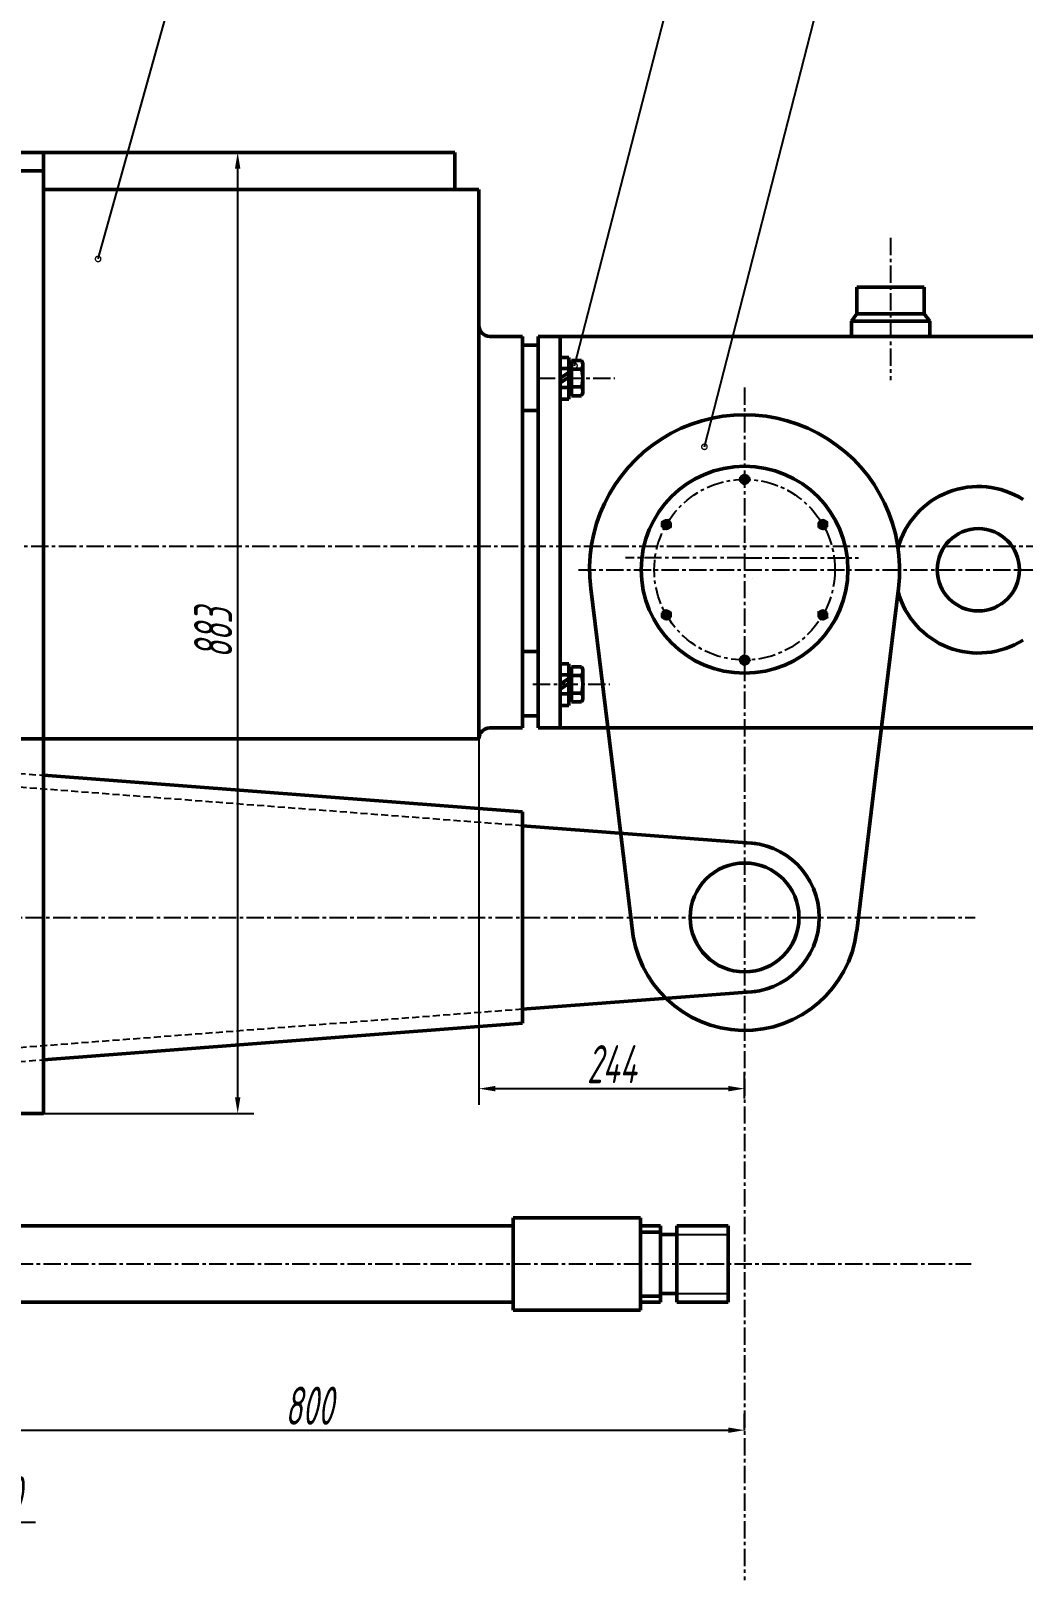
# Model space of a CAD drawing. Header units: millimetres. Extents: x 1573 to 2762, y 56 to 897.
# Drawn here: x 2177.4 to 2359.7, y 382.1 to 666.7 of the extents above; entities that cross this region are included whole.
import ezdxf
from ezdxf import colors
from ezdxf.entities.mleader import LeaderData, LeaderLine
from ezdxf.math import Vec2, Vec3

# ---------------------------------------------------------------- set-up
doc = ezdxf.new("R2010")
doc.units = ezdxf.units.MM
doc.header["$LTSCALE"] = 0.1
doc.linetypes.add('CENTER', pattern=[50.8, 31.75, -6.35, 6.35, -6.35])
doc.linetypes.add('DASHED', pattern=[19.05, 12.7, -6.35])
for name, color, linetype, lineweight in [('点画线', 1, 'CENTER', 25), ('粗实线', 7, 'Continuous', 50), ('细实线', 3, 'Continuous', 25), ('虚线', 2, 'DASHED', 25)]:
    doc.layers.add(name, color=color, linetype=linetype, lineweight=lineweight)
doc.styles.add('字母数字', font='gbeitc.shx', dxfattribs={"width": 0.7, "height": 7})
doc.dimstyles.new('线性', dxfattribs={"dimtxt": 7, "dimasz": 3, "dimexe": 3, "dimexo": 0, "dimgap": 1, "dimtad": 1, "dimdec": 0, "dimlfac": 5, "dimdsep": 46, "dimtxsty": '字母数字', "dimcen": 2.5, "dimadec": 0, "dimazin": 0, "dimtfac": 1, "dimtdec": 0, "dimtmove": 0, "dimatfit": 3, "dimfxl": 1, "dimarcsym": 0})

# ---------------------------------------------------------------- blocks, each defined once
blk = doc.blocks.new('SW_CENTERMARKSYMBOL_0')
at = {"color": 0, "linetype": 'Continuous', "lineweight": 0}
for p, q in [((-25, 0), (-32.5, 0)), ((0, 0), (-12.5, 0)), ((0, 25), (0, 32.5)), ((0, 0), (0, 12.5)), ((0, 0), (0, -12.5)), ((0, 0), (12.5, 0)), ((25, 0), (32.5, 0)), ((0, -25), (0, -32.5))]:
    blk.add_line(p, q, dxfattribs=at)
blk = doc.blocks.new('*U115')
at = {"layer": '粗实线', "color": 7, "linetype": 'Continuous', "lineweight": 50}
for p, q in [((-0.35, 0.6), (-0.7, 0.4)), ((-0.7, 0.4), (-0.7, 0)), ((-0.7, 0), (-0.7, -0.4)), ((0, 0.8), (-0.35, 0.6)), ((0.35, 0.6), (0, 0.8)), ((0.7, 0.4), (0.35, 0.6)), ((0.7, 0), (0.7, 0.4)), ((0.7, -0.4), (0.7, 0)), ((-0.7, -0.4), (-0.35, -0.6)), ((-0.35, -0.6), (0, -0.8)), ((0, -0.8), (0.35, -0.6)), ((0.35, -0.6), (0.7, -0.4))]:
    blk.add_line(p, q, dxfattribs=at)
for radius in [0.696, 0.47, 0.323]:
    blk.add_circle((0, 0), radius, dxfattribs=at)
blk.add_arc((0, 0), 0.314, 255, 195, dxfattribs=at)
at = {"color": 7, "linetype": 'Continuous', "lineweight": 0, "xscale": 0.03478000000000001, "yscale": 0.03478000000000001, "zscale": 0.03478000000000001}
blk.add_blockref('SW_CENTERMARKSYMBOL_0', (0, 0), dxfattribs=at)
blk = doc.blocks.new('*U117')
at = {"layer": '细实线', "color": 0, "linetype": 'ByBlock', "lineweight": -2, "transparency": 16777216}
for p, rotation in [((153.12, 129.7), 180), ((138.74, 121.4), 240), ((167.5, 121.4), 120), ((138.74, 104.8), 299.9999999999999), ((167.5, 104.8), 59.99999999999997)]:
    blk.add_blockref('*U115', p, dxfattribs=dict(at, rotation=rotation))
blk.add_blockref('*U115', (153.12, 96.5), dxfattribs=at)
blk = doc.blocks.new('*D251')
at = {"layer": 'Defpoints', "color": 0, "transparency": 16777216}
for p in [(2148.5, 409.52), (2308.5, 409.59), (2308.5, 409.52)]:
    blk.add_point(p, dxfattribs=at)
at = {"layer": '细实线', "color": 0, "lineweight": -2, "transparency": 16777216}
for p, q in [((2148.5, 409.52), (2148.5, 412.59)), ((2308.5, 409.52), (2308.5, 412.59)), ((2151.5, 409.59), (2305.5, 409.59))]:
    blk.add_line(p, q, dxfattribs=at)
at = {"layer": '细实线', "color": 0, "transparency": 16777216}
for points in [[(2151.5, 410.09), (2151.5, 409.09), (2148.5, 409.59)], [(2305.5, 410.09), (2305.5, 409.09), (2308.5, 409.59)]]:
    blk.add_solid(points, dxfattribs=at)
at = {"layer": '细实线', "color": 0, "transparency": 16777216, "insert": (2228.5, 414.09), "char_height": 7, "attachment_point": 5, "style": '字母数字'}
blk.add_mtext('800', dxfattribs=at)
blk = doc.blocks.new('*D254')
at = {"layer": 'Defpoints', "color": 0, "transparency": 16777216}
for p in [(2259.68, 536.63), (2308.5, 472.34), (2308.5, 470.51)]:
    blk.add_point(p, dxfattribs=at)
at = {"layer": '细实线', "color": 0, "lineweight": -2, "transparency": 16777216}
for p, q in [((2259.68, 536.63), (2259.68, 469.34)), ((2308.5, 470.51), (2308.5, 475.34)), ((2262.68, 472.34), (2305.5, 472.34))]:
    blk.add_line(p, q, dxfattribs=at)
at = {"layer": '细实线', "color": 0, "transparency": 16777216}
for points in [[(2262.68, 472.84), (2262.68, 471.84), (2259.68, 472.34)], [(2305.5, 472.84), (2305.5, 471.84), (2308.5, 472.34)]]:
    blk.add_solid(points, dxfattribs=at)
at = {"layer": '细实线', "color": 0, "transparency": 16777216, "insert": (2284.09, 476.84), "char_height": 7, "attachment_point": 5, "style": '字母数字'}
blk.add_mtext('244', dxfattribs=at)
blk = doc.blocks.new('*D255')
at = {"layer": 'Defpoints', "color": 0, "transparency": 16777216}
for p in [(2179.68, 644.36), (2215.34, 644.36), (2179.68, 467.77)]:
    blk.add_point(p, dxfattribs=at)
at = {"layer": '细实线', "color": 0, "lineweight": -2, "transparency": 16777216}
for p, q in [((2179.68, 644.36), (2218.34, 644.36)), ((2215.34, 470.77), (2215.34, 641.36)), ((2179.68, 467.77), (2218.34, 467.77))]:
    blk.add_line(p, q, dxfattribs=at)
at = {"layer": '细实线', "color": 0, "transparency": 16777216}
for points in [[(2214.84, 641.36), (2215.84, 641.36), (2215.34, 644.36)], [(2214.84, 470.77), (2215.84, 470.77), (2215.34, 467.77)]]:
    blk.add_solid(points, dxfattribs=at)
at = {"layer": '细实线', "color": 0, "transparency": 16777216, "insert": (2210.84, 556.07), "char_height": 7, "attachment_point": 5, "rotation": 90, "style": '字母数字'}
blk.add_mtext('883', dxfattribs=at)
blk = doc.blocks.new('_DotSmall')
at = {"color": 0, "linetype": 'ByBlock', "lineweight": 15, "const_width": 0.5}
blk.add_lwpolyline([(-0.0625, 0, 1), (0.0625, 0, 1)], format="xyb", close=True, dxfattribs=at)

msp = doc.modelspace()

# ---------------------------------------------------------------- linework, layer by layer
at = {"layer": '点画线'}
for p, q in [((2335.33, 628.64), (2335.33, 602.52)), ((2270.51, 602.89), (2284.65, 602.89)), ((1908.14, 572), (2416.79, 572)), ((2269.61, 546.63), (2283.74, 546.63)), ((1890.09, 440.13), (2350.17, 440.13))]:
    msp.add_line(p, q, dxfattribs=at)
at = {"layer": '点画线', "color": 242, "true_color": 0xcd2027}
for p, q in [((2308.5, 601.17), (2308.5, 382.06)), ((2308.5, 569.87), (2286.63, 569.87)), ((2308.5, 569.87), (2329.44, 569.87))]:
    msp.add_line(p, q, dxfattribs=at)
at = {"layer": '点画线', "color": 1}
for p, q in [((2277.99, 567.67), (2449.28, 567.67)), ((2054.42, 503.79), (2350.88, 503.79))]:
    msp.add_line(p, q, dxfattribs=at)
at = {"layer": '点画线', "color": 242, "true_color": 0xcd2027}
msp.add_circle((2308.5, 567.68), 16.6, dxfattribs=at)
at = {"layer": '粗实线'}
for p, q in [((2179.68, 644.36), (1973.84, 644.36)), ((2179.68, 640.94), (2056.39, 640.94)), ((2329.12, 614.67), (2329.12, 619.61)), ((2329.12, 619.61), (2341.53, 619.61)), ((2341.53, 614.67), (2341.53, 619.61)), ((2329.12, 614.67), (2328.12, 613.34)), ((2328.12, 610.54), (2328.12, 613.34)), ((2328.12, 613.34), (2342.53, 613.34)), ((2329.12, 614.67), (2341.53, 614.67)), ((2341.53, 614.67), (2342.53, 613.34)), ((2342.53, 613.34), (2342.53, 610.54)), ((2276.18, 604.64), (2276.18, 601.14)), ((2280.24, 564.21), (2284.45, 529.78)), ((2336.77, 564.23), (2332.57, 529.78)), ((2276.18, 548.38), (2276.18, 544.89)), ((2267.68, 520.64), (2310.59, 517.36)), ((2267.68, 486.93), (2310.59, 490.21)), ((2137.34, 447.13), (2265.98, 447.13)), ((2265.98, 448.61), (2265.98, 433.13)), ((2265.98, 448.61), (2289.36, 448.61)), ((2289.36, 448.61), (2289.36, 431.64)), ((2289.36, 447.13), (2293.05, 447.13)), ((2293.05, 447.13), (2293.05, 433.13)), ((2296.03, 447.13), (2305.51, 447.13)), ((2296.03, 447.13), (2296.03, 433.13)), ((2305.51, 447.13), (2305.51, 433.13)), ((2293.05, 445.99), (2289.36, 445.99)), ((2296.03, 445.52), (2293.05, 445.52)), ((2137.34, 433.13), (2265.98, 433.13)), ((2265.98, 433.13), (2265.98, 431.64)), ((2293.05, 434.21), (2289.36, 434.21)), ((2289.36, 433.13), (2293.05, 433.13)), ((2296.03, 434.73), (2293.05, 434.73)), ((2296.03, 433.13), (2305.51, 433.13)), ((2265.98, 431.64), (2289.36, 431.64))]:
    msp.add_line(p, q, dxfattribs=at)
at = {"layer": '粗实线', "color": 7}
for p, q in [((2255.28, 644.36), (2179.68, 644.36)), ((2179.68, 637.52), (2179.68, 644.36)), ((2179.68, 644.36), (2179.68, 644.36)), ((2179.68, 644.36), (2255.28, 644.36)), ((2248.23, 644.36), (2248.23, 644.36)), ((2255.28, 644.36), (2255.28, 637.52)), ((2179.68, 641.98), (2179.68, 484.21)), ((2259.68, 637.52), (2179.68, 637.52)), ((2259.68, 612.54), (2259.68, 637.52)), ((2179.68, 627.37), (2179.68, 514.25)), ((2259.68, 612.54), (2259.68, 536.63)), ((2267.68, 610.54), (2261.68, 610.54)), ((2267.68, 610.54), (2267.68, 538.63)), ((2311.41, 610.54), (2270.58, 610.54)), ((2270.58, 610.54), (2270.58, 538.63)), ((2274.58, 610.54), (2274.58, 538.63)), ((2308.5, 610.54), (2416.79, 610.54)), ((2267.68, 608.91), (2270.58, 608.91)), ((2267.68, 596.91), (2270.58, 596.91)), ((2267.68, 552.63), (2270.58, 552.63)), ((2267.68, 540.81), (2270.58, 540.81)), ((2267.68, 538.63), (2261.68, 538.63)), ((2336.33, 538.63), (2270.58, 538.63)), ((2333.43, 538.63), (2416.79, 538.63)), ((2179.68, 536.63), (2087.82, 536.63)), ((2259.68, 536.63), (2179.68, 536.63)), ((2179.68, 529.91), (2267.68, 523.18)), ((2287.93, 501.28), (2284.45, 529.78)), ((2329.1, 501.28), (2332.57, 529.78)), ((2267.68, 523.18), (2267.68, 484.39)), ((2179.68, 477.66), (2267.68, 484.39)), ((2179.68, 484.21), (2179.68, 467.77)), ((2179.68, 467.77), (2134.34, 467.77))]:
    msp.add_line(p, q, dxfattribs=at)
at = {"layer": '粗实线', "lineweight": 50}
for p, q in [((2274.58, 604.64), (2274.58, 606.67)), ((2274.58, 606.67), (2276.18, 606.67)), ((2276.18, 606.67), (2276.18, 604.64)), ((2276.18, 604.64), (2274.58, 604.64)), ((2274.58, 604.64), (2274.58, 601.14)), ((2276.18, 603.93), (2274.58, 602.89)), ((2276.18, 603.06), (2274.58, 602.01)), ((2274.58, 601.14), (2274.58, 599.01)), ((2276.18, 599.01), (2276.18, 601.14)), ((2276.18, 599.01), (2274.58, 599.01)), ((2274.58, 548.38), (2274.58, 550.41)), ((2274.58, 550.41), (2276.18, 550.41)), ((2276.18, 550.41), (2276.18, 548.38)), ((2276.18, 548.38), (2274.58, 548.38)), ((2274.58, 548.38), (2274.58, 544.89)), ((2276.18, 547.68), (2274.58, 546.63)), ((2276.18, 546.8), (2274.58, 545.76)), ((2274.58, 544.89), (2274.58, 542.76)), ((2276.18, 542.76), (2276.18, 544.89)), ((2276.18, 542.76), (2274.58, 542.76))]:
    msp.add_line(p, q, dxfattribs=at)
at = {"layer": '粗实线', "color": 7, "linetype": 'Continuous', "lineweight": 50}
for p, q in [((2276.18, 604.64), (2274.58, 604.64)), ((2276.67, 605.68), (2276.32, 605.68)), ((2276.32, 602.89), (2276.32, 605.68)), ((2276.67, 605.31), (2276.67, 606.12)), ((2276.67, 606.12), (2278.52, 606.12)), ((2276.67, 604.5), (2276.67, 605.31)), ((2276.67, 604.5), (2278.52, 604.5)), ((2276.67, 602.89), (2276.67, 604.5)), ((2278.77, 605.68), (2278.52, 606.12)), ((2278.77, 605.31), (2278.77, 605.68)), ((2278.77, 602.89), (2278.77, 605.31)), ((2274.58, 601.14), (2276.18, 601.14)), ((2276.32, 600.09), (2276.32, 602.89)), ((2276.67, 601.27), (2276.67, 602.89)), ((2276.67, 601.27), (2278.52, 601.27)), ((2276.67, 600.46), (2276.67, 601.27)), ((2278.77, 600.46), (2278.77, 602.89)), ((2276.32, 600.09), (2276.67, 600.09)), ((2276.67, 599.66), (2276.67, 600.46)), ((2276.67, 599.66), (2278.52, 599.66)), ((2278.52, 599.66), (2278.77, 600.09)), ((2278.77, 600.09), (2278.77, 600.46)), ((2276.67, 549.43), (2276.32, 549.43)), ((2276.32, 546.63), (2276.32, 549.43)), ((2276.67, 549.06), (2276.67, 549.86)), ((2276.67, 549.86), (2278.52, 549.86)), ((2278.77, 549.43), (2278.52, 549.86)), ((2278.77, 549.06), (2278.77, 549.43)), ((2276.18, 548.38), (2274.58, 548.38)), ((2276.32, 543.84), (2276.32, 546.63)), ((2276.67, 548.25), (2276.67, 549.06)), ((2276.67, 548.25), (2278.52, 548.25)), ((2276.67, 546.63), (2276.67, 548.25)), ((2276.67, 545.02), (2276.67, 546.63)), ((2278.77, 546.63), (2278.77, 549.06)), ((2278.77, 544.21), (2278.77, 546.63)), ((2274.58, 544.89), (2276.18, 544.89)), ((2276.32, 543.84), (2276.67, 543.84)), ((2276.67, 545.02), (2278.52, 545.02)), ((2276.67, 544.21), (2276.67, 545.02)), ((2276.67, 543.4), (2276.67, 544.21)), ((2278.52, 543.4), (2278.77, 543.84)), ((2278.77, 543.84), (2278.77, 544.21)), ((2276.67, 543.4), (2278.52, 543.4))]:
    msp.add_line(p, q, dxfattribs=at)
at = {"layer": '粗实线', "color": 7}
for centre, radius in [((2308.5, 567.68), 19), ((2351.46, 567.67), 7.56), ((2308.5, 503.79), 10)]:
    msp.add_circle(centre, radius, dxfattribs=at)
for centre, radius, start, end in [((2261.68, 612.54), 2, 180, 270), ((2351.46, 567.67), 15.3, 57.5418, 164.8024), ((2351.46, 567.67), 15.3, 195.2211, 302.4582), ((2261.68, 536.63), 2, 90, 180), ((2308.5, 503.79), 20.75, 184.2311, 353.0523)]:
    msp.add_arc(centre, radius, start, end, dxfattribs=at)
at = {"layer": '粗实线', "color": 7, "linetype": 'Continuous', "lineweight": 50}
for centre, start, end in [((2276.18, 604.78), 270, 0), ((2276.18, 601), 0, 90), ((2276.18, 548.52), 270, 0), ((2276.18, 544.75), 0, 90)]:
    msp.add_arc(centre, 0.14, start, end, dxfattribs=at)
at = {"layer": '粗实线'}
for centre, radius, start, end in [((2308.5, 567.68), 28.48, 353.0523, 186.9905), ((2308.5, 503.79), 13.73, 270, 90)]:
    msp.add_arc(centre, radius, start, end, dxfattribs=at)
at = {"layer": '粗实线', "color": 7, "linetype": 'Continuous', "lineweight": 50}
for points in [[(2278.52, 606.12), (2278.67, 605.85), (2278.77, 605.58), (2278.77, 605.31)], [(2278.52, 601.27), (2278.67, 601.01), (2278.77, 600.74), (2278.77, 600.46)], [(2278.52, 549.86), (2278.67, 549.6), (2278.77, 549.33), (2278.77, 549.06)], [(2278.52, 545.02), (2278.67, 544.76), (2278.77, 544.49), (2278.77, 544.21)]]:
    msp.add_open_spline(points, degree=3, dxfattribs=at)
for points in [[(2278.77, 605.31), (2278.77, 605.17), (2278.75, 605.04), (2278.66, 604.77), (2278.6, 604.63), (2278.52, 604.5)], [(2278.77, 602.89), (2278.77, 603.16), (2278.75, 603.44), (2278.66, 603.98), (2278.6, 604.24), (2278.52, 604.5)], [(2278.52, 601.27), (2278.6, 601.54), (2278.66, 601.8), (2278.75, 602.34), (2278.77, 602.61), (2278.77, 602.89)], [(2278.77, 600.46), (2278.77, 600.33), (2278.75, 600.19), (2278.66, 599.92), (2278.6, 599.79), (2278.52, 599.66)], [(2278.77, 549.06), (2278.77, 548.92), (2278.75, 548.78), (2278.66, 548.51), (2278.6, 548.38), (2278.52, 548.25)], [(2278.77, 546.63), (2278.77, 546.91), (2278.75, 547.19), (2278.66, 547.72), (2278.6, 547.99), (2278.52, 548.25)], [(2278.52, 545.02), (2278.6, 545.28), (2278.66, 545.55), (2278.75, 546.09), (2278.77, 546.36), (2278.77, 546.63)], [(2278.77, 544.21), (2278.77, 544.08), (2278.75, 543.94), (2278.66, 543.67), (2278.6, 543.54), (2278.52, 543.4)]]:
    msp.add_open_spline(points, degree=3, knots=[0, 0, 0, 0, 0.5, 0.5, 1, 1, 1, 1], dxfattribs=at)
at = {"layer": '细实线'}
for p, q in [((2296.03, 445.52), (2305.51, 445.52)), ((2296.03, 434.73), (2305.51, 434.73))]:
    msp.add_line(p, q, dxfattribs=at)
at = {"layer": '虚线', "color": 2, "true_color": 0xf1eb1f}
for p, q in [((2310, 566.05), (2310, 566.05)), ((2310, 566.05), (2310, 566.05)), ((2148.5, 532.3), (2179.68, 529.91))]:
    msp.add_line(p, q, dxfattribs=at)
at = {"layer": '虚线'}
for p, q in [((2267.68, 520.64), (2148.5, 529.76)), ((2267.68, 486.93), (2148.5, 477.82)), ((2148.5, 475.27), (2179.68, 477.66))]:
    msp.add_line(p, q, dxfattribs=at)
at = {"layer": '虚线', "color": 2, "true_color": 0xf1eb1f}
msp.add_arc((2308.5, 567.68), 28.48, 0, 180, dxfattribs=at)

# ---------------------------------------------------------------- block references
at = {"layer": '细实线', "color": 7}
msp.add_blockref('*U117', (2155.38, 454.58), dxfattribs=at)

# ---------------------------------------------------------------- dimensions: what is measured, and where the dimension line sits
at = {"layer": '细实线'}
dim = msp.add_linear_dim(base=(2215.34, 644.36), p1=(2179.68, 467.77), p2=(2179.68, 644.36), angle=90, dimstyle='线性', dxfattribs=at)
dim.commit()
dim.dimension.update_dxf_attribs({"geometry": '*D255', "text_midpoint": (2210.84, 556.07)})
for base, p1, p2, picture, middle in [((2308.5, 472.34), (2259.68, 536.63), (2308.5, 470.51), '*D254', (2284.09, 476.84)), ((2308.5, 409.59), (2148.5, 409.52), (2308.5, 409.52), '*D251', (2228.5, 414.09))]:
    dim = msp.add_linear_dim(base=base, p1=p1, p2=p2, dimstyle='线性', dxfattribs=at)
    dim.commit()
    dim.dimension.update_dxf_attribs({"geometry": picture, "text_midpoint": middle})

# ---------------------------------------------------------------- leaders
ml = msp.add_multileader_mtext('Standard', dxfattribs=at)
ml.set_content('6', color=256, style='字母数字')
ml.set_leader_properties(color=7, linetype='Continuous', lineweight=25)
ml.set_arrow_properties(name='DOTSMALL')
ml.build(insert=Vec2(0, 0))
ml.multileader.update_dxf_attribs({"has_dogleg": 0, "text_left_attachment_type": 5, "text_right_attachment_type": 5, "arrow_head_size": 2})
ctx = ml.context
ctx.base_point, ctx.char_height, ctx.arrow_head_size, ctx.plane_origin = Vec3(2225.17, 751.79), 7, 2, Vec3(2189.69, 624.78)
ctx.left_attachment, ctx.right_attachment = 5, 5
notes = []
notes.append((ctx, [(0, (1, 1, 0), (2217.17, 751.79), (1, 0), 8, [(0, [(2189.69, 624.78)], 0, [])])]))
ctx.mtext.insert, ctx.mtext.flow_direction = Vec3(2227.17, 760.19), 5
ml = msp.add_multileader_mtext('Standard', dxfattribs=at)
ml.set_content('7 ', color=256, style='字母数字')
ml.set_leader_properties(color=7, linetype='Continuous', lineweight=25)
ml.set_arrow_properties(name='DOTSMALL')
ml.build(insert=Vec2(0, 0))
ml.multileader.update_dxf_attribs({"has_dogleg": 0, "text_left_attachment_type": 5, "text_right_attachment_type": 5, "arrow_head_size": 2})
ctx = ml.context
ctx.base_point, ctx.char_height, ctx.arrow_head_size, ctx.plane_origin = Vec3(2315.09, 751.79), 7, 2, Vec3(2277.24, 605.16)
ctx.left_attachment, ctx.right_attachment = 5, 5
notes.append((ctx, [(0, (1, 1, 0), (2307.09, 751.79), (1, 0), 8, [(0, [(2277.24, 605.16)], 0, [])])]))
ctx.mtext.insert, ctx.mtext.flow_direction = Vec3(2317.09, 760.19), 5
ml = msp.add_multileader_mtext('Standard', dxfattribs=at)
ml.set_content('9', color=256, style='字母数字')
ml.set_leader_properties(color=7, linetype='Continuous', lineweight=25)
ml.set_arrow_properties(name='DOTSMALL')
ml.build(insert=Vec2(0, 0))
ml.multileader.update_dxf_attribs({"has_dogleg": 0, "text_left_attachment_type": 5, "text_right_attachment_type": 5, "arrow_head_size": 2})
ctx = ml.context
ctx.base_point, ctx.char_height, ctx.arrow_head_size, ctx.plane_origin = Vec3(2342.59, 751.79), 7, 2, Vec3(2301.12, 590.27)
ctx.left_attachment, ctx.right_attachment = 5, 5
notes.append((ctx, [(0, (1, 1, 0), (2334.59, 751.79), (1, 0), 8, [(0, [(2301.12, 590.27)], 0, [])])]))
ctx.mtext.insert, ctx.mtext.flow_direction = Vec3(2344.59, 760.19), 5
ml = msp.add_multileader_mtext('Standard', dxfattribs=at)
ml.set_content('10', color=256, style='字母数字')
ml.set_leader_properties(color=7, linetype='Continuous', lineweight=25)
ml.set_arrow_properties(name='DOTSMALL')
ml.build(insert=Vec2(0, 0))
ml.multileader.update_dxf_attribs({"has_dogleg": 0, "text_left_attachment_type": 5, "text_right_attachment_type": 5, "arrow_head_size": 2})
ctx = ml.context
ctx.base_point, ctx.char_height, ctx.arrow_head_size, ctx.plane_origin = Vec3(2168.72, 392.71), 7, 2, Vec3(2150.01, 461.76)
ctx.left_attachment, ctx.right_attachment = 5, 5
notes.append((ctx, [(0, (1, 1, 0), (2160.72, 392.71), (1, 0), 8, [(0, [(2150.01, 461.76)], 0, [])])]))
ctx.mtext.insert, ctx.mtext.flow_direction = Vec3(2170.72, 401.11), 5
for ctx, leaders in notes:
    for number, flags, end, landing, length, lines in leaders:
        leader = LeaderData()
        leader.index, (leader.has_last_leader_line, leader.has_dogleg_vector, leader.attachment_direction) = number, flags
        leader.last_leader_point, leader.dogleg_vector, leader.dogleg_length = Vec3(end), Vec3(landing), length
        for number, points, colour, breaks in lines:
            line = LeaderLine()
            line.index, line.vertices, line.color, line.breaks = number, Vec3.list(points), colors.encode_raw_color(colour), breaks
            leader.lines.append(line)
        ctx.leaders.append(leader)

doc.saveas('drawing.dxf')
